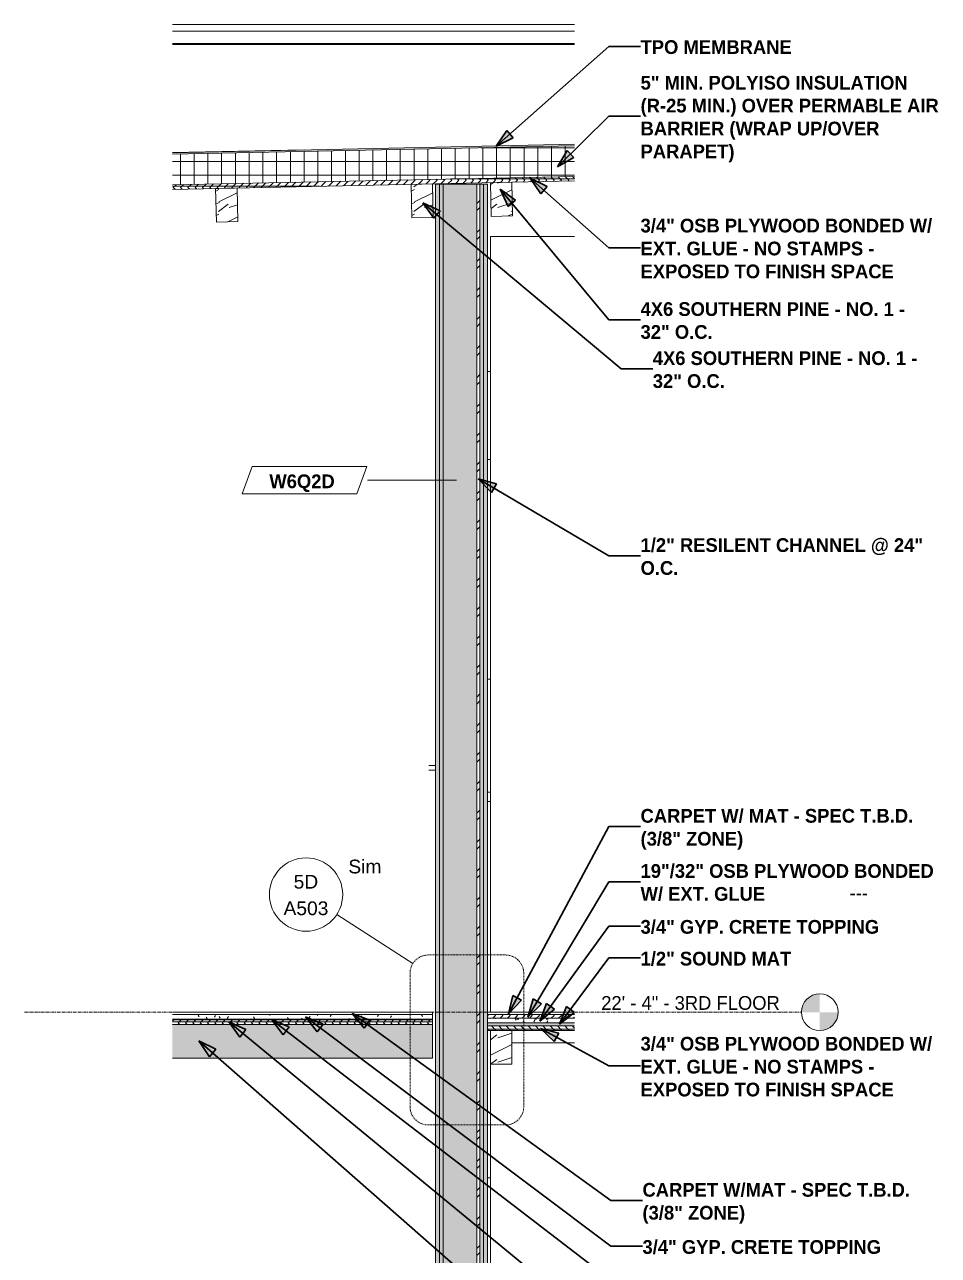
# Model space of a CAD drawing. Header units: inches. Extents: x 9847 to 10833, y -183 to 465.
# Drawn here: x 10234.6 to 10384.2, y 228.2 to 429.7 of the extents above; entities that cross this region are included whole.
import ezdxf

# ---------------------------------------------------------------- set-up
doc = ezdxf.new("R2010")
doc.units = ezdxf.units.IN
doc.header["$MEASUREMENT"] = 0
doc.linetypes.add('Dash Dot 3_16_', pattern=[0.3125, 0.1875, -0.0625, 0, -0.0625])
doc.linetypes.add('Grid Line 1_2_', pattern=[0.875, 0.5, -0.125, 0.125, -0.125])
for name, color, linetype, lineweight in [('0-2', 55, 'Continuous', 9), ('0-4', 90, 'Continuous', 5), ('0-5', 9, 'Continuous', 9), ('A-ANNO-SYMB', 150, 'Continuous', 9), ('A-ANNO-SYMB-1', 150, 'Dash Dot 3_16_', 9), ('A-DOOR-2', 55, 'Continuous', 9), ('A-FLOR-3', 192, 'Continuous', 9), ('A-FLOR-4', 55, 'Continuous', 9), ('A-FLOR-5', 251, 'Continuous', 5), ('A-FLOR-6', 41, 'Continuous', 18), ('A-FLOR-7', 135, 'Continuous', 5), ('A-FLOR-8', 7, 'Continuous', 9), ('A-FLOR-LEVL', 51, 'Continuous', 9), ('A-FLOR-LEVL-1', 51, 'Grid Line 1_2_', 9), ('A-FLOR-MCUT-1', 51, 'Continuous', 9), ('A-FLOR-MCUT-2', 7, 'Continuous', 9), ('A-FLOR-PATT-1', 252, 'Continuous', 9), ('A-ROOF-3', 55, 'Continuous', 9), ('A-WALL-3', 55, 'Continuous', 9), ('A-WALL-6', 7, 'Continuous', 9), ('A-WALL-IDEN', 211, 'Continuous', 9), ('A-WALL-PATT-2', 252, 'Continuous', 9), ('G-ANNO-TEXT', 231, 'Continuous', 30), ('G-ANNO-TEXT-1', 231, 'Continuous', 9), ('I-WALL-1', 55, 'Continuous', 9), ('I-WALL-2', 7, 'Continuous', 9), ('Q-CASE-1', 9, 'Continuous', 9), ('S-BEAM-3', 7, 'Continuous', 9), ('S-BEAM-4', 252, 'Continuous', 9)]:
    doc.layers.add(name, color=color, linetype=linetype, lineweight=lineweight)
doc.styles.add('Arial', font='arial.ttf', dxfattribs={"height": 2.25})
doc.styles.add('Century Gothic', font='ufonts.com_century-gothic.ttf', dxfattribs={"height": 2.25})
doc.styles.add('Century Gothic_B', font='GOTHICB.TTF', dxfattribs={"height": 2.25})
pattern_1 = [(0, (11229.947, 72), (7.68, 1.92), [0.317, -5.443, 0.317, -5.443, -30.72]), (0, (11229.947, 72), (7.68, 1.92), [-11.52, 0.317, -11.203, 0.317, -5.443, -13.44]), (0, (11229.947, 72), (7.68, 1.92), [-28.8, 0.317, -3.523, 0.317, -9.283]), (120, (11232.827, 72.96), (-5.5027688, 5.691075), [0.317, -5.443, 0.317, -5.443, -30.72]), (120, (11232.827, 72.96), (-5.5027688, 5.691075), [-11.52, 0.317, -11.203, 0.317, -5.443, -13.44]), (120, (11232.827, 72.96), (-5.5027688, 5.691075), [-28.8, 0.317, -3.523, 0.317, -9.283]), (240, (11233.787, 76.8), (-2.1772312, -7.611075), [0.317, -5.443, 0.317, -5.443, -30.72]), (240, (11233.787, 76.8), (-2.1772312, -7.611075), [-11.52, 0.317, -11.203, 0.317, -5.443, -13.44]), (240, (11233.787, 76.8), (-2.1772312, -7.611075), [-28.8, 0.317, -3.523, 0.317, -9.283])]
pattern_2 = [(216.87, (11231.547, 75.998), (11.9951857, 7.9964214), [1.999, -17.993]), (206.565, (11233.946, 74.799), (-3.998093, -3.998086), [4.47, -4.47]), (198.435, (11233.946, 72.8), (-7.9970804, -3.9980748), [2.529, -10.115])]
pattern_3 = [(0, (11277.0966, 72), (0, 1.2), []), (315, (11277.09656, 72), (1.1992531, 0), [1.696, -1.696]), (45, (11277.09656, 72), (1.1992531, 0), [1.696, -1.696])]

# ---------------------------------------------------------------- blocks, each defined once
blk = doc.blocks.new('OD_CW_Upper Cabinet - OD_CW_Upper Cabinet-3856829-WALL SECTION - WEST STAIR - EAST WALL')
at = {"layer": 'Q-CASE-1'}
for p, q in [((10263.71, 226.5), (10263.21, 226.5)), ((10263.71, 190.5), (10263.21, 190.5))]:
    blk.add_line(p, q, dxfattribs=at)
blk = doc.blocks.new('OD_CW_Base Cabinet - OD_CW_Base Cabinet-3870047-WALL SECTION - WEST STAIR - EAST WALL')
at = {"layer": 'Q-CASE-1'}
blk.add_line((10263.71, 170.5), (10263.21, 170.5), dxfattribs=at)
blk = doc.blocks.new('Casework 12 - Casework 1-3926359-WALL SECTION - WEST STAIR - EAST WALL')
at = {"layer": 'Q-CASE-1'}
blk.add_line((10263.21, 304), (10263.71, 304), dxfattribs=at)
blk = doc.blocks.new('CTR - 1st Phase - Unit Layouts_rvt-3-WALL SECTION - WEST STAIR - EAST WALL')
at = {"layer": '0-5'}
for name, p in [('OD_CW_Upper Cabinet - OD_CW_Upper Cabinet-3856829-WALL SECTION - WEST STAIR - EAST WALL', (0, 132)), ('Casework 12 - Casework 1-3926359-WALL SECTION - WEST STAIR - EAST WALL', (0, 0)), ('OD_CW_Base Cabinet - OD_CW_Base Cabinet-3870047-WALL SECTION - WEST STAIR - EAST WALL', (0, 132))]:
    blk.add_blockref(name, p, dxfattribs=at)
blk = doc.blocks.new('CTR - 1st Phase - Common Walls_rvt-3-WALL SECTION - WEST STAIR - EAST WALL')
at = {"layer": 'I-WALL-1'}
for p, q in [((10263.71, 395), (10263.71, 268)), ((10277.46, 395), (10263.71, 395)), ((10277.46, 263), (10267.21, 263)), ((10263.71, 259.5), (10263.71, 136))]:
    blk.add_line(p, q, dxfattribs=at)
blk = doc.blocks.new('HOLLOW METAL - STAIR DOOR 3-0 x 6-8-2686441-WALL SECTION - WEST STAIR - EAST WALL')
at = {"layer": 'A-DOOR-2'}
for p, q in [((10254.71, 308.39), (10254.22, 308.39)), ((10254.22, 307.61), (10254.71, 307.61))]:
    blk.add_line(p, q, dxfattribs=at)
at = {"layer": 'A-DOOR-2', "flags": 128}
for points in [[(10254.22, 308.39), (10254.19, 308.39), (10254.17, 308.39), (10254.15, 308.39), (10254.12, 308.39), (10254.1, 308.39), (10254.08, 308.39), (10254.05, 308.39), (10254.03, 308.39), (10254.01, 308.39), (10253.99, 308.39), (10253.97, 308.39), (10253.94, 308.39), (10253.92, 308.39), (10253.9, 308.39), (10253.88, 308.39), (10253.86, 308.39), (10253.85, 308.39), (10253.83, 308.39), (10253.81, 308.39), (10253.79, 308.39), (10253.78, 308.39), (10253.76, 308.39), (10253.75, 308.39), (10253.73, 308.39), (10253.72, 308.39), (10253.71, 308.39), (10253.7, 308.39), (10253.69, 308.39), (10253.68, 308.39), (10253.67, 308.39), (10253.66, 308.39), (10253.65, 308.39), (10253.65, 308.39), (10253.64, 308.39), (10253.64, 308.39), (10253.63, 308.39), (10253.63, 308.39), (10253.63, 308.39), (10253.63, 308.39), (10253.63, 308.39)], [(10253.63, 307.61), (10253.63, 307.61), (10253.63, 307.61), (10253.63, 307.61), (10253.63, 307.61), (10253.64, 307.61), (10253.64, 307.61), (10253.65, 307.61), (10253.66, 307.61), (10253.66, 307.61), (10253.67, 307.61), (10253.68, 307.61), (10253.69, 307.61), (10253.71, 307.61), (10253.72, 307.61), (10253.73, 307.61), (10253.74, 307.61), (10253.76, 307.61), (10253.77, 307.61), (10253.79, 307.61), (10253.81, 307.61), (10253.82, 307.61), (10253.84, 307.61), (10253.86, 307.61), (10253.88, 307.61), (10253.9, 307.61), (10253.92, 307.61), (10253.94, 307.61), (10253.96, 307.61), (10253.98, 307.61), (10254, 307.61), (10254.03, 307.61), (10254.05, 307.61), (10254.07, 307.61), (10254.09, 307.61), (10254.12, 307.61), (10254.14, 307.61), (10254.16, 307.61), (10254.19, 307.61), (10254.21, 307.61), (10254.22, 307.61)]]:
    blk.add_lwpolyline(points, dxfattribs=at)
blk = doc.blocks.new('CTR - 1st Phase -Stairs _ Elevators_rvt-3-WALL SECTION - WEST STAIR - EAST WALL')
at = {"layer": 'A-FLOR-6'}
blk.add_hatch(color=256, dxfattribs=at).paths.add_polyline_path([(10254.21, 260.5), (10254.21, 266), (10211.63, 266), (10211.63, 260.5), (10228.81, 260.5)], flags=0)
at = {"layer": 'A-FLOR-7'}
blk.add_hatch(color=256, dxfattribs=at).paths.add_polyline_path([(10229.94, 266.75), (10254.21, 266.75), (10254.21, 266.87), (10211.63, 266.87), (10211.63, 266.75)], flags=0)
at = {"layer": 'A-FLOR-PATT-1'}
h = blk.add_hatch(dxfattribs=at)
h.set_pattern_fill('FP_21', color=256, style=0, pattern_type=2)
h.set_pattern_definition([(0, (11229.947, 72), (3.84, 0.96), [0.317, -2.563, 0.317, -2.563, -15.36]), (0, (11229.947, 72), (3.84, 0.96), [-5.76, 0.317, -5.443, 0.317, -2.563, -6.72]), (0, (11229.947, 72), (3.84, 0.96), [-14.4, 0.317, -1.603, 0.317, -4.483]), (120, (11231.387, 72.48), (-2.7513844, 2.84553755), [0.317, -2.563, 0.317, -2.563, -15.36]), (120, (11231.387, 72.48), (-2.7513844, 2.84553755), [-5.76, 0.317, -5.443, 0.317, -2.563, -6.72]), (120, (11231.387, 72.48), (-2.7513844, 2.84553755), [-14.4, 0.317, -1.603, 0.317, -4.483]), (240, (11231.867, 74.4), (-1.0886156, -3.80553755), [0.317, -2.563, 0.317, -2.563, -15.36]), (240, (11231.867, 74.4), (-1.0886156, -3.80553755), [-5.76, 0.317, -5.443, 0.317, -2.563, -6.72]), (240, (11231.867, 74.4), (-1.0886156, -3.80553755), [-14.4, 0.317, -1.603, 0.317, -4.483])])
h.paths.add_polyline_path([(10211.63, 266.87), (10254.21, 266.87), (10254.21, 267.62), (10211.63, 267.62)], flags=0)
h = blk.add_hatch(dxfattribs=at)
h.set_pattern_fill('FP_22', color=256, style=0, pattern_type=2)
h.set_pattern_definition([(0, (11229.947, 72), (0, 1.2), []), (315, (11229.947, 72), (1.1992531, 0), [1.696, -1.696]), (45, (11229.947, 72), (1.1992531, 0), [1.696, -1.696])])
h.paths.add_polyline_path([(10229.81, 266), (10254.21, 266), (10254.21, 266.75), (10211.63, 266.75), (10211.63, 266)], flags=0)
at = {"layer": 'A-WALL-PATT-2'}
h = blk.add_hatch(dxfattribs=at)
h.set_pattern_fill('FP_24', color=256, style=0, pattern_type=2)
h.set_pattern_definition(pattern_1)
h.paths.add_polyline_path([(10254.71, 0), (10255.34, 0), (10255.34, 403.53), (10254.71, 403.53), (10254.71, 18.15)], flags=0)
h = blk.add_hatch(dxfattribs=at)
h.set_pattern_fill('FP_24', color=256, style=0, pattern_type=2)
h.set_pattern_definition(pattern_1)
h.paths.add_polyline_path([(10255.96, 0), (10255.96, 403.53), (10255.34, 403.53), (10255.34, 0), (10255.71, 0)], flags=0)
h = blk.add_hatch(dxfattribs=at)
h.set_pattern_fill('FP_19', color=256, style=0, pattern_type=2)
h.set_pattern_definition([(161.57, (11230.067, 72.12), (-0.960383694, -0.00039918), [0, -6.83, 0.758, 0]), (18.43, (11229.827, 72.12), (-0.960383694, 0.00039918), [0, -6.83, 0.758, 0]), (108.43, (11230.067, 72.12), (0.47951018, -2.4005264), [2.276, -5.312]), (71.57, (11229.827, 72.12), (0.47951018, 2.4005264), [2.276, -5.312])])
h.paths.add_polyline_path([(10261.46, -3), (10261.46, 403.53), (10255.96, 403.53), (10255.96, -3), (10261, -3)], flags=0)
h = blk.add_hatch(dxfattribs=at)
h.set_pattern_fill('FP_25', color=256, style=0, pattern_type=2)
h.set_pattern_definition([(45, (11229.947, 72), (-2.375879, 2.375879), []), (45, (11229.947, 75.6), (-2.375879, 2.375879), [])])
h.paths.add_polyline_path([(10261.46, 0.37), (10261.96, 0.37), (10261.96, 403.53), (10261.46, 403.53), (10261.46, 18.15)], flags=0)
h = blk.add_hatch(dxfattribs=at)
h.set_pattern_fill('FP_24', color=256, style=0, pattern_type=2)
h.set_pattern_definition(pattern_1)
h.paths.add_polyline_path([(10261.96, 0), (10262.59, 0), (10262.59, 403.53), (10261.96, 403.53), (10261.96, 0.37)], flags=0)
h = blk.add_hatch(dxfattribs=at)
h.set_pattern_fill('FP_24', color=256, style=0, pattern_type=2)
h.set_pattern_definition(pattern_1)
h.paths.add_polyline_path([(10262.59, 0), (10263.21, 0), (10263.21, 403.53), (10262.59, 403.53), (10262.59, 0.37)], flags=0)
at = {"layer": 'A-FLOR-8'}
for p, q in [((10254.21, 268), (10211.63, 268)), ((10254.21, 260.5), (10254.21, 268)), ((10211.63, 260.5), (10254.21, 260.5))]:
    blk.add_line(p, q, dxfattribs=at)
at = {"layer": 'A-FLOR-MCUT-2'}
for p, q in [((10254.21, 267.62), (10211.63, 267.62)), ((10254.21, 266.87), (10211.63, 266.87)), ((10254.21, 266.75), (10211.63, 266.75)), ((10254.21, 266), (10211.63, 266))]:
    blk.add_line(p, q, dxfattribs=at)
at = {"layer": 'A-WALL-6'}
for p, q in [((10255.34, 403.53), (10255.34, -3)), ((10255.96, 403.53), (10255.96, -3)), ((10261.46, 403.53), (10261.46, -3)), ((10261.96, 403.53), (10261.96, -3)), ((10262.59, 403.53), (10262.59, -3))]:
    blk.add_line(p, q, dxfattribs=at)
at = {"layer": 'I-WALL-1'}
blk.add_line((10254.71, 403.53), (10254.71, 403.6), dxfattribs=at)
at = {"layer": 'I-WALL-2'}
for p, q in [((10263.21, 403.53), (10254.71, 403.53)), ((10254.71, 403.53), (10254.71, -3)), ((10263.21, -3), (10263.21, 403.53))]:
    blk.add_line(p, q, dxfattribs=at)
at = {"layer": '0-2'}
blk.add_blockref('HOLLOW METAL - STAIR DOOR 3-0 x 6-8-2686441-WALL SECTION - WEST STAIR - EAST WALL', (0, 0), dxfattribs=at)
blk = doc.blocks.new('LVL-Laminated Veneer Lumber - 4X6 S_ PINE - NO_ 1-2262919-WALL SECTION - WEST STAIR - EAST WALL')
at = {"layer": 'S-BEAM-4'}
h = blk.add_hatch(dxfattribs=at)
h.set_pattern_fill('FP_30', color=256, style=0, pattern_type=2)
h.set_pattern_definition(pattern_2)
h.paths.add_polyline_path([(10218.84, 397.35), (10222.34, 397.42), (10222.22, 402.92), (10218.72, 402.85), (10218.83, 397.93)], flags=0)
at = {"layer": 'S-BEAM-3'}
for p, q in [((10222.22, 402.92), (10218.72, 402.85)), ((10218.72, 402.85), (10218.84, 397.35)), ((10222.34, 397.42), (10222.22, 402.92)), ((10218.84, 397.35), (10222.34, 397.42))]:
    blk.add_line(p, q, dxfattribs=at)
blk = doc.blocks.new('LVL-Laminated Veneer Lumber - 4X6 S_ PINE - NO_ 1-V15-WALL SECTION - WEST STAIR - EAST WALL')
at = {"layer": 'S-BEAM-4'}
h = blk.add_hatch(dxfattribs=at)
h.set_pattern_fill('FP_30', color=256, style=0, pattern_type=2)
h.set_pattern_definition(pattern_2)
h.paths.add_polyline_path([(10250.83, 398.01), (10254.33, 398.09), (10254.22, 403.59), (10250.72, 403.51), (10250.82, 398.68)], flags=0)
at = {"layer": 'S-BEAM-3'}
for p, q in [((10254.22, 403.59), (10250.72, 403.51)), ((10250.72, 403.51), (10250.83, 398.01)), ((10254.33, 398.09), (10254.22, 403.59)), ((10250.83, 398.01), (10254.33, 398.09))]:
    blk.add_line(p, q, dxfattribs=at)
blk = doc.blocks.new('LVL-Laminated Veneer Lumber - 4X6 S_ PINE - NO_ 1-2291758-WALL SECTION - WEST STAIR - EAST WALL')
at = {"layer": 'S-BEAM-4'}
h = blk.add_hatch(dxfattribs=at)
h.set_pattern_fill('FP_30', color=256, style=0, pattern_type=2)
h.set_pattern_definition(pattern_2)
h.paths.add_polyline_path([(10263.82, 398.28), (10267.32, 398.36), (10267.2, 403.86), (10263.71, 403.78), (10263.81, 398.68)], flags=0)
at = {"layer": 'S-BEAM-3'}
for p, q in [((10267.2, 403.86), (10263.71, 403.78)), ((10263.71, 403.78), (10263.82, 398.28)), ((10267.32, 398.36), (10267.2, 403.86)), ((10263.82, 398.28), (10267.32, 398.36))]:
    blk.add_line(p, q, dxfattribs=at)
blk = doc.blocks.new('LVL-Laminated Veneer Lumber - 4X6 S_ PINE - NO_ 1-2260085-WALL SECTION - WEST STAIR - EAST WALL')
at = {"layer": 'S-BEAM-4'}
h = blk.add_hatch(dxfattribs=at)
h.set_pattern_fill('FP_30', color=256, style=0, pattern_type=2)
h.set_pattern_definition(pattern_2)
h.paths.add_polyline_path([(10263.71, 259.5), (10267.21, 259.5), (10267.21, 265), (10263.71, 265), (10263.71, 263)], flags=0)
at = {"layer": 'S-BEAM-3'}
for p, q in [((10267.21, 265), (10263.71, 265)), ((10263.71, 265), (10263.71, 259.5)), ((10267.21, 259.5), (10267.21, 265)), ((10263.71, 259.5), (10267.21, 259.5))]:
    blk.add_line(p, q, dxfattribs=at)
blk = doc.blocks.new('CTR - 1st Phase - Structure_rvt-3-WALL SECTION - WEST STAIR - EAST WALL')
at = {"layer": '0-2'}
for name in ['LVL-Laminated Veneer Lumber - 4X6 S_ PINE - NO_ 1-V15-WALL SECTION - WEST STAIR - EAST WALL', 'LVL-Laminated Veneer Lumber - 4X6 S_ PINE - NO_ 1-2291758-WALL SECTION - WEST STAIR - EAST WALL', 'LVL-Laminated Veneer Lumber - 4X6 S_ PINE - NO_ 1-2262919-WALL SECTION - WEST STAIR - EAST WALL', 'LVL-Laminated Veneer Lumber - 4X6 S_ PINE - NO_ 1-2260085-WALL SECTION - WEST STAIR - EAST WALL']:
    blk.add_blockref(name, (0, 0), dxfattribs=at)
blk = doc.blocks.new('Basic Wall _ EXT - FIBER CEMENT - SMALL - ___-2145935-WALL SECTION - WEST STAIR - EAST WALL')
at = {"layer": 'A-WALL-3'}
for p, q in [((10277.46, 429.66), (10211.63, 429.66)), ((10277.46, 428.6), (10211.63, 428.6)), ((10277.46, 426.57), (10211.63, 426.57)), ((10211.63, 426.42), (10277.46, 426.42))]:
    blk.add_line(p, q, dxfattribs=at)
blk = doc.blocks.new('Level - Level Head - Circle-50818-WALL SECTION - WEST STAIR - EAST WALL')
at = {"layer": 'A-FLOR-LEVL'}
h = blk.add_hatch(color=256, dxfattribs=at)
edge = h.paths.add_edge_path(flags=0)
edge.add_line((10317.61, 0), (10314.61, 0))
edge.add_arc((10317.61, 0), 3, 90, 180, ccw=False)
edge.add_line((10317.61, 3), (10317.61, 0))
h = blk.add_hatch(color=256, dxfattribs=at)
edge = h.paths.add_edge_path(flags=0)
edge.add_line((10317.61, -3), (10317.61, 0))
edge.add_line((10317.61, 0), (10320.61, 0))
edge.add_arc((10317.61, 0), 3, 270, 360, ccw=False)
blk.add_circle((10317.61, 0), 3, dxfattribs=at)
blk = doc.blocks.new('Section - Callout Head-565430-WALL SECTION - WEST STAIR - EAST WALL')
at = {"layer": 'A-ANNO-SYMB'}
for start, end in [(0, 180), (180, 360)]:
    blk.add_arc((10233.52, 287.26), 6, start, end, dxfattribs=at)
at = {"layer": 'A-ANNO-SYMB', "insert": (10322.49, 288.66), "char_height": 2.25, "width": 3.8632, "attachment_point": 1, "style": 'Century Gothic'}
blk.add_mtext('---', dxfattribs=at)
blk = doc.blocks.new('Wall Tag - Arch Wall-3269662-WALL SECTION - WEST STAIR - EAST WALL')
at = {"layer": 'A-WALL-IDEN'}
for p, q in [((10224.72, 357.34), (10223.08, 352.84)), ((10243.45, 357.34), (10224.72, 357.34)), ((10241.81, 352.84), (10243.45, 357.34)), ((10223.08, 352.84), (10241.81, 352.84))]:
    blk.add_line(p, q, dxfattribs=at)

msp = doc.modelspace()

# ---------------------------------------------------------------- hatches: boundary and pattern name
at = {"layer": 'A-FLOR-5'}
msp.add_hatch(color=256, dxfattribs=at).paths.add_polyline_path([(10258.78209, 408.44993), (10324.60609, 409.82126), (10324.60609, 410.07132), (10258.78209, 408.69998)], flags=0)
at = {"layer": 'A-FLOR-7'}
msp.add_hatch(color=256, dxfattribs=at).paths.add_polyline_path([(10310.86317, 265.75), (10324.60609, 265.75), (10324.60609, 266.25), (10310.36317, 266.25), (10310.36317, 265.75)], flags=0)
at = {"layer": 'A-FLOR-PATT-1'}
h = msp.add_hatch(dxfattribs=at)
h.set_pattern_fill('FP_26', color=256, style=0, pattern_type=2)
h.set_pattern_definition([(0, (11277.0966, 72), (0, 2.25), []), (90, (11277.0966, 72), (-2.25, 1e-16), [])])
h.paths.add_polyline_path([(10258.78209, 403.44884), (10324.60609, 404.82018), (10324.60609, 409.82126), (10258.78209, 408.44993), (10258.78209, 403.5962)], flags=0)
h = msp.add_hatch(dxfattribs=at)
h.set_pattern_fill('FP_22', color=256, style=0, pattern_type=2)
h.set_pattern_definition(pattern_3)
h.paths.add_polyline_path([(10258.78209, 402.69868), (10324.60609, 404.07001), (10324.60609, 404.82018), (10258.78209, 403.44884)], flags=0)
h = msp.add_hatch(dxfattribs=at)
h.set_pattern_fill('FP_22', color=256, style=0, pattern_type=2)
h.set_pattern_definition(pattern_3)
h.paths.add_polyline_path([(10324.60609, 267), (10324.60609, 267.625), (10310.36317, 267.625), (10310.36317, 267), (10310.86317, 267)], flags=0)
h = msp.add_hatch(dxfattribs=at)
h.set_pattern_fill('FP_21', color=256, style=0, pattern_type=2)
h.set_pattern_definition([(0, (11277.0966, 72), (3.84, 0.96), [0.317, -2.563, 0.317, -2.563, -15.36]), (0, (11277.0966, 72), (3.84, 0.96), [-5.76, 0.317, -5.443, 0.317, -2.563, -6.72]), (0, (11277.0966, 72), (3.84, 0.96), [-14.4, 0.317, -1.603, 0.317, -4.483]), (120, (11278.5366, 72.48), (-2.7513844, 2.84553755), [0.317, -2.563, 0.317, -2.563, -15.36]), (120, (11278.5366, 72.48), (-2.7513844, 2.84553755), [-5.76, 0.317, -5.443, 0.317, -2.563, -6.72]), (120, (11278.5366, 72.48), (-2.7513844, 2.84553755), [-14.4, 0.317, -1.603, 0.317, -4.483]), (240, (11279.0166, 74.4), (-1.0886156, -3.80553755), [0.317, -2.563, 0.317, -2.563, -15.36]), (240, (11279.0166, 74.4), (-1.0886156, -3.80553755), [-5.76, 0.317, -5.443, 0.317, -2.563, -6.72]), (240, (11279.0166, 74.4), (-1.0886156, -3.80553755), [-14.4, 0.317, -1.603, 0.317, -4.483])])
h.paths.add_polyline_path([(10324.60609, 266.25), (10324.60609, 267), (10310.36317, 267), (10310.36317, 266.25), (10310.86317, 266.25)], flags=0)
h = msp.add_hatch(dxfattribs=at)
h.set_pattern_fill('FP_22', color=256, style=0, pattern_type=2)
h.set_pattern_definition(pattern_3)
h.paths.add_polyline_path([(10324.60609, 265), (10324.60609, 265.75), (10310.36317, 265.75), (10310.36317, 265), (10310.86317, 265)], flags=0)
at = {"layer": 'G-ANNO-TEXT'}
for points in [[(10311.8, 409.75741), (10314.57862, 411.145), (10313.51256, 412.34841)], [(10321.80488, 406.40808), (10324.51385, 407.92718), (10323.39137, 409.07814)], [(10317.36688, 404.55187), (10319.0798, 401.9611), (10320.1457, 403.16466)], [(10312.41959, 402.73498), (10313.72382, 399.91626), (10314.95844, 400.94602)], [(10299.78716, 400.51489), (10301.57051, 397.97209), (10302.60299, 399.20444)], [(10308.82151, 355.30144), (10311.00143, 353.08918), (10311.81551, 354.47552)], [(10313.80052, 267.73331), (10315.92739, 269.99662), (10314.51079, 270.75683)], [(10316.9972, 267.21159), (10319.22747, 269.37309), (10317.84792, 270.19864)], [(10318.9196, 266.53822), (10321.33596, 268.48947), (10320.0366, 269.43624)], [(10322.153, 266.03547), (10324.59153, 267.95895), (10323.30309, 268.92051)], [(10268.0048, 266.44656), (10269.81032, 263.91945), (10270.83198, 265.16078)], [(10275.05187, 266.77394), (10276.94119, 264.30886), (10277.92061, 265.58379)], [(10280.56304, 267.21505), (10282.48017, 264.77153), (10283.44508, 266.05746)], [(10288.22876, 267.79581), (10290.18851, 265.38634), (10291.13069, 266.68902)], [(10319.05173, 265.319), (10321.30122, 263.1775), (10322.07059, 264.58915)], [(10263.12296, 263.30395), (10264.84705, 260.7206), (10265.90774, 261.92875)]]:
    msp.add_hatch(color=256, dxfattribs=at).paths.add_polyline_path(points, flags=0)

# ---------------------------------------------------------------- linework, layer by layer
at = {"layer": 'A-ANNO-SYMB'}
msp.add_line((10298.16227, 275.99228), (10285.70983, 284.01034), dxfattribs=at)
at = {"layer": 'A-ANNO-SYMB-1'}
for p, q in [((10313.30212, 277.36816), (10300.68462, 277.36816)), ((10297.68462, 274.36816), (10297.68462, 252.53887)), ((10316.30212, 252.53887), (10316.30212, 274.36816)), ((10300.68462, 249.53887), (10313.30212, 249.53887))]:
    msp.add_line(p, q, dxfattribs=at)
for centre, start, end in [((10300.68462, 274.36816), 90, 180), ((10313.30212, 274.36816), 0, 90), ((10300.68462, 252.53887), 180, 270), ((10313.30212, 252.53887), 270, 0)]:
    msp.add_arc(centre, 3, start, end, dxfattribs=at)
at = {"layer": 'A-FLOR-3'}
for p, q in [((10324.60609, 410.07132), (10258.78209, 408.69998)), ((10258.78209, 402.69868), (10324.60609, 404.07001)), ((10324.60609, 268), (10310.36317, 268)), ((10310.36317, 268), (10310.36317, 265)), ((10310.36317, 265), (10324.60609, 265))]:
    msp.add_line(p, q, dxfattribs=at)
at = {"layer": 'A-FLOR-4'}
msp.add_line((10310.86317, 240.875), (10310.36317, 240.875), dxfattribs=at)
at = {"layer": 'A-FLOR-LEVL-1'}
msp.add_line((10234.59741, 268), (10361.76382, 268), dxfattribs=at)
at = {"layer": 'A-FLOR-MCUT-1'}
for p, q in [((10324.60609, 409.82126), (10258.78209, 408.44993)), ((10324.60609, 404.82018), (10258.78209, 403.44884)), ((10324.60609, 267.625), (10310.36317, 267.625)), ((10324.60609, 267), (10310.36317, 267)), ((10324.60609, 266.25), (10310.36317, 266.25)), ((10324.60609, 265.75), (10310.36317, 265.75))]:
    msp.add_line(p, q, dxfattribs=at)
at = {"layer": 'A-ROOF-3'}
for p, q in [((10258.78209, 408.70553), (10280.33838, 409.14907)), ((10310.86317, 372.87498), (10310.36317, 372.87498))]:
    msp.add_line(p, q, dxfattribs=at)
at = {"layer": 'A-WALL-IDEN'}
for p, q in [((10293.41932, 355.09283), (10290.71437, 355.09283)), ((10305.28247, 355.09283), (10293.41932, 355.09283))]:
    msp.add_line(p, q, dxfattribs=at)
at = {"layer": 'G-ANNO-TEXT'}
for p, q in [((10311.8, 409.75741), (10330.25585, 426.10682)), ((10330.25585, 426.10682), (10335.42371, 426.10682)), ((10321.80488, 406.40808), (10330.25585, 414.64989)), ((10330.25585, 414.64989), (10335.42371, 414.64989)), ((10313.51256, 412.34841), (10311.8, 409.75741)), ((10311.8, 409.75741), (10314.57862, 411.145)), ((10314.57862, 411.145), (10313.51256, 412.34841)), ((10323.39137, 409.07814), (10321.80488, 406.40808)), ((10324.51385, 407.92718), (10323.39137, 409.07814)), ((10321.80488, 406.40808), (10324.51385, 407.92718)), ((10317.36688, 404.55187), (10319.0798, 401.9611)), ((10320.1457, 403.16466), (10317.36688, 404.55187)), ((10317.36688, 404.55187), (10330.25585, 393.13715)), ((10319.0798, 401.9611), (10320.1457, 403.16466)), ((10312.41959, 402.73498), (10313.72382, 399.91626)), ((10314.95844, 400.94602), (10312.41959, 402.73498)), ((10312.41959, 402.73498), (10330.25585, 381.35013)), ((10313.72382, 399.91626), (10314.95844, 400.94602)), ((10299.78716, 400.51489), (10301.57051, 397.97209)), ((10302.60299, 399.20444), (10299.78716, 400.51489)), ((10299.78716, 400.51489), (10332.2545, 373.31344)), ((10301.57051, 397.97209), (10302.60299, 399.20444)), ((10330.25585, 393.13715), (10335.42371, 393.13715)), ((10330.25585, 381.35013), (10335.42371, 381.35013)), ((10332.2545, 373.31344), (10337.42236, 373.31344)), ((10308.82151, 355.30144), (10311.00143, 353.08918)), ((10311.81551, 354.47552), (10308.82151, 355.30144)), ((10308.82151, 355.30144), (10330.25546, 342.71519)), ((10311.00143, 353.08918), (10311.81551, 354.47552)), ((10330.25546, 342.71519), (10335.42332, 342.71519)), ((10313.80052, 267.73331), (10330.25546, 298.39604)), ((10330.25546, 298.39604), (10335.42332, 298.39604)), ((10316.9972, 267.21159), (10330.25546, 289.36698)), ((10330.25546, 289.36698), (10335.42332, 289.36698)), ((10318.9196, 266.53822), (10330.25546, 282.09578)), ((10330.25546, 282.09578), (10335.42332, 282.09578)), ((10322.153, 266.03547), (10330.25546, 276.89228)), ((10330.25546, 276.89228), (10335.42332, 276.89228)), ((10314.51079, 270.75683), (10313.80052, 267.73331)), ((10313.80052, 267.73331), (10315.92739, 269.99662)), ((10315.92739, 269.99662), (10314.51079, 270.75683)), ((10317.84792, 270.19864), (10316.9972, 267.21159)), ((10319.22747, 269.37309), (10317.84792, 270.19864)), ((10316.9972, 267.21159), (10319.22747, 269.37309)), ((10320.0366, 269.43624), (10318.9196, 266.53822)), ((10318.9196, 266.53822), (10321.33596, 268.48947)), ((10321.33596, 268.48947), (10320.0366, 269.43624)), ((10323.30309, 268.92051), (10322.153, 266.03547)), ((10322.153, 266.03547), (10324.59153, 267.95895)), ((10324.59153, 267.95895), (10323.30309, 268.92051)), ((10268.0048, 266.44656), (10269.81032, 263.91945)), ((10270.83198, 265.16078), (10268.0048, 266.44656)), ((10268.0048, 266.44656), (10330.56796, 214.95472)), ((10275.05187, 266.77394), (10276.94119, 264.30886)), ((10277.92061, 265.58379), (10275.05187, 266.77394)), ((10275.05187, 266.77394), (10330.56796, 224.12551)), ((10280.56304, 267.21505), (10282.48017, 264.77153)), ((10283.44508, 266.05746), (10280.56304, 267.21505)), ((10280.56304, 267.21505), (10330.56796, 229.69341)), ((10282.48017, 264.77153), (10283.44508, 266.05746)), ((10288.22876, 267.79581), (10290.18851, 265.38634)), ((10291.13069, 266.68902), (10288.22876, 267.79581)), ((10288.22876, 267.79581), (10330.56796, 237.1735)), ((10290.18851, 265.38634), (10291.13069, 266.68902)), ((10269.81032, 263.91945), (10270.83198, 265.16078)), ((10276.94119, 264.30886), (10277.92061, 265.58379)), ((10319.05173, 265.319), (10321.30122, 263.1775)), ((10322.07059, 264.58915), (10319.05173, 265.319)), ((10319.05173, 265.319), (10330.25546, 259.21275)), ((10321.30122, 263.1775), (10322.07059, 264.58915)), ((10263.12296, 263.30395), (10264.84705, 260.7206)), ((10265.90774, 261.92875), (10263.12296, 263.30395)), ((10263.12296, 263.30395), (10330.88007, 203.81687)), ((10264.84705, 260.7206), (10265.90774, 261.92875)), ((10330.25546, 259.21275), (10335.42332, 259.21275)), ((10330.56796, 237.1735), (10335.73582, 237.1735)), ((10330.56796, 229.69341), (10335.73582, 229.69341))]:
    msp.add_line(p, q, dxfattribs=at)

# ---------------------------------------------------------------- block references
at = {"layer": '0-4'}
for name in ['CTR - 1st Phase - Structure_rvt-3-WALL SECTION - WEST STAIR - EAST WALL', 'CTR - 1st Phase -Stairs _ Elevators_rvt-3-WALL SECTION - WEST STAIR - EAST WALL', 'CTR - 1st Phase - Common Walls_rvt-3-WALL SECTION - WEST STAIR - EAST WALL', 'CTR - 1st Phase - Unit Layouts_rvt-3-WALL SECTION - WEST STAIR - EAST WALL']:
    msp.add_blockref(name, (47.14956, 0), dxfattribs=at)
at = {"layer": 'A-ANNO-SYMB'}
msp.add_blockref('Section - Callout Head-565430-WALL SECTION - WEST STAIR - EAST WALL', (47.14956, 0), dxfattribs=at)
at = {"layer": 'A-FLOR-LEVL'}
msp.add_blockref('Level - Level Head - Circle-50818-WALL SECTION - WEST STAIR - EAST WALL', (47.14956, 268), dxfattribs=at)
at = {"layer": 'A-WALL-3'}
msp.add_blockref('Basic Wall _ EXT - FIBER CEMENT - SMALL - ___-2145935-WALL SECTION - WEST STAIR - EAST WALL', (47.14956, 0), dxfattribs=at)
at = {"layer": 'A-WALL-IDEN'}
msp.add_blockref('Wall Tag - Arch Wall-3269662-WALL SECTION - WEST STAIR - EAST WALL', (47.14956, 0), dxfattribs=at)

# ---------------------------------------------------------------- texts
at = {"layer": 'A-ANNO-SYMB', "char_height": 2.25, "attachment_point": 1, "style": 'Arial'}
for s, insert, width in [('Sim', (10287.59314, 292.97085), 6.666), ('5D', (10278.63517, 290.4834), 4.92375), ('A503', (10276.98163, 286.13734), 8.9385)]:
    msp.add_mtext(s, dxfattribs=dict(at, insert=insert, width=width))
at = {"layer": 'A-FLOR-LEVL', "insert": (10328.98296, 270.6377), "char_height": 2.25, "width": 36.28425, "attachment_point": 1, "style": 'Century Gothic'}
msp.add_mtext('22\' - 4" - 3RD FLOOR', dxfattribs=at)
at = {"layer": 'A-WALL-IDEN', "insert": (10274.65877, 356.02848), "char_height": 2.25, "width": 13.86225, "attachment_point": 1, "style": 'Century Gothic_B'}
msp.add_mtext('W6Q2D', dxfattribs=at)
at = {"layer": 'G-ANNO-TEXT-1', "char_height": 2.25, "attachment_point": 1, "style": 'Century Gothic_B'}
for s, insert, width in [('TPO MEMBRANE', (10335.42371, 427.10741), 29.46675), ('5" MIN. POLYISO INSULATION', (10335.42371, 421.27725), 52.94925), ('(R-25 MIN.) OVER PERMABLE AIR', (10335.42371, 417.52725), 59.2365), ('BARRIER (WRAP UP/OVER', (10335.42371, 413.77725), 46.2075), ('PARAPET)', (10335.42371, 410.02725), 17.49825), ('3/4" OSB PLYWOOD BONDED W/', (10335.42371, 397.88892), 59.46375), ('EXT. GLUE - NO STAMPS -', (10335.42371, 394.13892), 45.67725), ('EXPOSED TO FINISH SPACE', (10335.42371, 390.38892), 48.70725), ('4X6 SOUTHERN PINE - NO. 1 -', (10335.42371, 384.22631), 53.40375), ('32" O.C.', (10335.42371, 380.47631), 15.22575), ('4X6 SOUTHERN PINE - NO. 1 -', (10337.42236, 376.18963), 53.40375), ('32" O.C.', (10337.42236, 372.43963), 15.22575), ('1/2" RESILENT CHANNEL @ 24"', (10335.42332, 345.59137), 54.00975), ('O.C.', (10335.42332, 341.84137), 8.40825), ('CARPET W/ MAT - SPEC T.B.D.', (10335.42332, 301.27222), 53.1765), ('(3/8" ZONE)', (10335.42332, 297.52222), 21.58875), ('19"/32" OSB PLYWOOD BONDED', (10335.42332, 292.24316), 58.9335), ('W/ EXT. GLUE', (10335.42332, 288.49316), 24.16425), ('3/4" GYP. CRETE TOPPING', (10335.42332, 283.09637), 47.04075), ('1/2" SOUND MAT', (10335.42332, 277.89287), 30.98175), ('3/4" OSB PLYWOOD BONDED W/', (10335.42332, 263.96452), 59.46375), ('EXT. GLUE - NO STAMPS -', (10335.42332, 260.21452), 45.67725), ('EXPOSED TO FINISH SPACE', (10335.42332, 256.46452), 48.70725), ('CARPET W/MAT - SPEC T.B.D.', (10335.73582, 240.04969), 52.116), ('(3/8" ZONE)', (10335.73582, 236.29969), 21.58875), ('3/4" GYP. CRETE TOPPING', (10335.73582, 230.694), 47.04075)]:
    msp.add_mtext(s, dxfattribs=dict(at, insert=insert, width=width))

doc.saveas('drawing.dxf')
